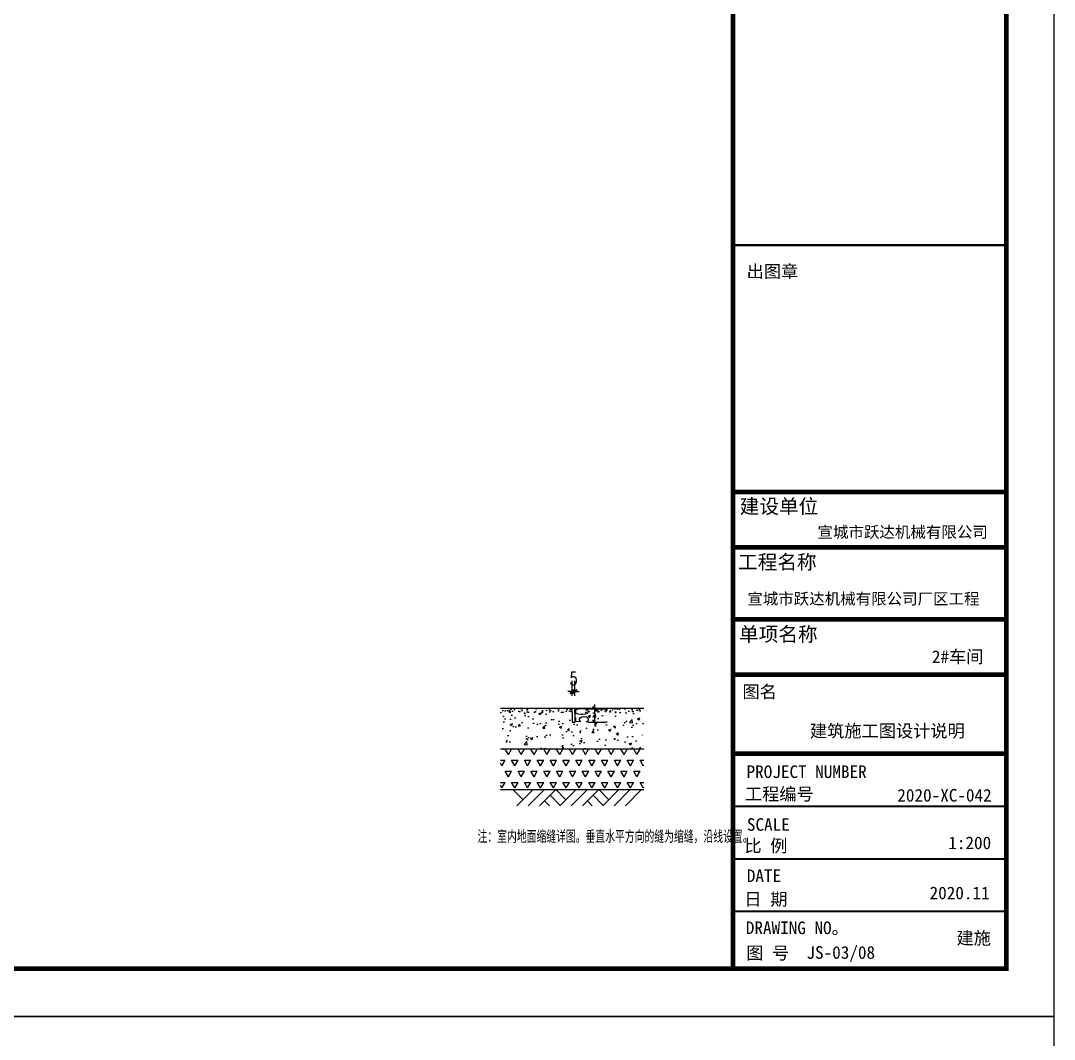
# Model space of a CAD drawing. Extents: x 1680110 to 2520911, y 137232 to 777463.
# Drawn here: x 2437121 to 2480218, y 556282 to 598757 of the extents above; entities that cross this region are included whole.
import ezdxf

# ---------------------------------------------------------------- set-up
doc = ezdxf.new("R2010")
doc.units = 0
doc.header["$LTSCALE"] = 1000
doc.header["$MEASUREMENT"] = 0
for name, color, linetype in [('AXIS', 3, 'Continuous'), ('PUB_TEXT', 7, 'Continuous'), ('PUB_TITLE', 4, 'Continuous'), ('WALL', 9, 'Continuous'), ('图框', 4, 'Continuous'), ('填充', 8, 'Continuous')]:
    doc.layers.add(name, color=color, linetype=linetype)
doc.styles.add('DIM_FONT', font='SIMPLEX', dxfattribs={"width": 0.7, "bigfont": 'GBCBIG'})
doc.styles.add('TSSD_REIN', font='Tssdeng.shx', dxfattribs={"width": 0.7, "bigfont": 'tssdchn.shx'})
doc.styles.add('黑体', font='simhei.ttf')
doc.dimstyles.new('DIMN120', dxfattribs={"dimscale": 1.2, "dimtxt": 300, "dimasz": 100, "dimexe": 250, "dimexo": 300, "dimgap": 150, "dimtad": 1, "dimdec": 0, "dimzin": 0, "dimdsep": 46, "dimtxsty": 'DIM_FONT', "dimblk": 'ARCHTICK', "dimcen": 0.09, "dimclrt": 7, "dimazin": 2, "dimtfac": 1, "dimtdec": 0, "dimtix": 1, "dimtmove": 2, "dimatfit": 3, "dimldrblk": 'ARCHTICK', "dimfxl": 1, "dimtolj": 1, "dimtzin": 0, "dimarcsym": 0})

# ---------------------------------------------------------------- blocks, each defined once
blk = doc.blocks.new('_ArchTick')
at = {"color": 0, "linetype": 'ByBlock', "const_width": 0.4}
blk.add_lwpolyline([(-0.5, -0.5), (0.5, 0.5)], dxfattribs=at)
blk = doc.blocks.new('*D25')
at = {"layer": 'AXIS', "color": 0, "lineweight": -2, "transparency": 16777216}
for p, q in [((904224, 99758), (904716, 99758)), ((904416, 99758), (904416, 99878)), ((904416, 99383), (904416, 99758)), ((904224, 99383), (904716, 99383)), ((904416, 99383), (904416, 99263))]:
    blk.add_line(p, q, dxfattribs=at)
at = {"layer": 'Defpoints', "color": 0, "transparency": 16777216}
for p in [(903864, 99758), (904416, 99758), (903864, 99383)]:
    blk.add_point(p, dxfattribs=at)
at = {"layer": 'AXIS', "color": 0, "lineweight": -2, "transparency": 16777216, "xscale": 120, "yscale": 120, "zscale": 120}
for p, rotation in [((904416, 99758), 270), ((904416, 99383), 90)]:
    blk.add_blockref('_ArchTick', p, dxfattribs=dict(at, rotation=rotation))
at = {"layer": 'AXIS', "color": 7, "transparency": 16777216, "insert": (904056, 99571), "char_height": 360, "attachment_point": 5, "rotation": 90, "style": 'DIM_FONT'}
blk.add_mtext('\\A1;50', dxfattribs=at)
blk = doc.blocks.new('*D26')
at = {"layer": 'AXIS', "color": 0, "lineweight": -2, "transparency": 16777216}
for p, q in [((903789, 100118), (903789, 100533)), ((903864, 100118), (903864, 100533)), ((903789, 100233), (903669, 100233)), ((903789, 100233), (903864, 100233)), ((903864, 100233), (903984, 100233))]:
    blk.add_line(p, q, dxfattribs=at)
at = {"layer": 'Defpoints', "color": 0, "transparency": 16777216}
for p in [(903864, 100233), (903789, 99758), (903864, 99758)]:
    blk.add_point(p, dxfattribs=at)
at = {"layer": 'AXIS', "color": 0, "lineweight": -2, "transparency": 16777216, "xscale": 120, "yscale": 120, "zscale": 120}
blk.add_blockref('_ArchTick', (903789, 100233), dxfattribs=at)
at = {"layer": 'AXIS', "color": 0, "lineweight": -2, "transparency": 16777216, "xscale": 120, "yscale": 120, "zscale": 120, "rotation": 180}
blk.add_blockref('_ArchTick', (903864, 100233), dxfattribs=at)
at = {"layer": 'AXIS', "color": 7, "transparency": 16777216, "insert": (903826, 100593), "char_height": 360, "attachment_point": 5, "style": 'DIM_FONT'}
blk.add_mtext('\\A1;5', dxfattribs=at)
blk = doc.blocks.new('而额为')
at = {"layer": '填充'}
h = blk.add_hatch(dxfattribs=at)
h.set_pattern_fill('AR-CONC', color=256, scale=1.5, style=0)
h.set_pattern_definition([(50, (744852.95, 145392.23), (273.277, -23.90863), [28.575, -314.325]), (355, (744852.95, 145392.23), (-52.86424, 286.58496), [22.86, -251.46]), (100.451, (744875.72, 145390.24), (220.41375, 262.67503), [24.285, -267.135]), (46.1842, (744852.95, 145468.43), (406.61856, -63.0635), [42.8625, -471.4875]), (96.6356, (744886.83, 145463.18), (356.10635, 371.1383), [36.4275, -400.7025]), (351.184, (744852.95, 145468.43), (356.1069, 371.1377), [34.29, -377.19]), (21, (744891.05, 145449.38), (227.42232, -153.39828), [28.575, -314.325]), (326, (744891.05, 145449.38), (92.70304, 276.28195), [22.86, -251.46]), (71.4514, (744910, 145436.6), (320.12474, 122.8843), [24.285, -267.135]), (37.5, (744852.95, 145392.23), (4.632905, 126.83256), [0, -248.412, 0, -255.27, 0, -252.4125]), (7.5, (744852.95, 145392.23), (100.22949, 150.27086), [0, -145.542, 0, -242.697, 0, -96.2025]), (327.5, (744767.98, 145392.23), (203.38589, -8.593116), [0, -95.25, 0, -297.18, 0, -394.335]), (317.5, (744729.88, 145392.23), (222.19377, 38.13974), [0, -123.825, 0, -197.358, 0, -280.035])])
h.paths.add_polyline_path([(901796.1, 99758.3), (901796.1, 99645.8), (903788.5, 99645.8), (903788.5, 99758.3)])
h.paths.add_polyline_path([(905781, 99645.8), (905781, 99758.3), (903863.5, 99758.3), (903863.5, 99645.8)])
h = blk.add_hatch(dxfattribs=at)
h.set_pattern_fill('AR-CONC', color=256, scale=3.75, style=0)
h.set_pattern_definition([(50, (1083412.8, 922269.8), (683.1925, -59.77157), [71.4375, -785.8125]), (355, (1083412.8, 922269.8), (-132.1606, 716.4624), [57.15, -628.65]), (100.451, (1083469.7, 922264.8), (551.0344, 656.6876), [60.7125, -667.8375]), (46.1842, (1083412.8, 922460.3), (1016.5464, -157.6587), [107.1562, -1178.7188]), (96.6356, (1083497.5, 922447.1), (890.2659, 927.8458), [91.0687, -1001.7562]), (351.184, (1083412.8, 922460.3), (890.2673, 927.8442), [85.725, -942.975]), (21, (1083508.03, 922412.66), (568.5558, -383.4957), [71.4375, -785.8125]), (326, (1083508, 922412.66), (231.7576, 690.7049), [57.15, -628.65]), (71.4514, (1083555.4, 922380.7), (800.31184, 307.2107), [60.7125, -667.8375]), (37.5, (1083412.78, 922269.78), (11.58226, 317.081396), [0, -621.03, 0, -638.175, 0, -631.03125]), (7.5, (1083412.78, 922269.78), (250.57373, 375.67716), [0, -363.855, 0, -606.7425, 0, -240.50625]), (327.5, (1083200.37, 922269.78), (508.46473, -21.48279), [0, -238.125, 0, -742.95, 0, -985.8375]), (317.5, (1083105.12, 922269.8), (555.48443, 95.34934), [0, -309.5625, 0, -493.395, 0, -700.0875])])
h.paths.add_polyline_path([(903863.5, 99645.8), (903863.5, 98633.3), (905781, 98633.3), (905781, 98933.7), (905606.7, 98933.7), (905956.6, 99151.2), (905781, 99151.2), (905781, 99645.8)])
h.paths.add_polyline_path([(901796.1, 99645.8), (901796.1, 99151.2), (901971.7, 99151.2), (901621.8, 98933.7), (901796.1, 98933.7), (901796.1, 98633.3), (903788.5, 98633.3), (903788.5, 99645.8)])
h = blk.add_hatch(dxfattribs=at)
h.set_pattern_fill('AR-CONC', color=256, scale=1.5, style=0)
h.set_pattern_definition([(50, (738029.66, 145392.23), (273.277, -23.90863), [28.575, -314.325]), (355, (738029.66, 145392.23), (-52.86424, 286.58496), [22.86, -251.46]), (100.451, (738052.44, 145390.24), (220.41375, 262.67503), [24.285, -267.135]), (46.1842, (738029.66, 145468.43), (406.61856, -63.0635), [42.8625, -471.4875]), (96.6356, (738063.55, 145463.18), (356.10635, 371.1383), [36.4275, -400.7025]), (351.184, (738029.66, 145468.43), (356.1069, 371.1377), [34.29, -377.19]), (21, (738067.76, 145449.38), (227.42232, -153.39828), [28.575, -314.325]), (326, (738067.76, 145449.38), (92.70304, 276.28195), [22.86, -251.46]), (71.4514, (738086.71, 145436.6), (320.12474, 122.8843), [24.285, -267.135]), (37.5, (738029.66, 145392.23), (4.632905, 126.83256), [0, -248.412, 0, -255.27, 0, -252.4125]), (7.5, (738029.66, 145392.23), (100.22949, 150.27086), [0, -145.542, 0, -242.697, 0, -96.2025]), (327.5, (737944.7, 145392.23), (203.38589, -8.593116), [0, -95.25, 0, -297.18, 0, -394.335]), (317.5, (737906.6, 145392.23), (222.19377, 38.13974), [0, -123.825, 0, -197.358, 0, -280.035])])
h.paths.add_polyline_path([(903788.5, 98633.3), (903863.5, 98633.3), (903863.5, 99383.3), (903788.5, 99383.3)])
h = blk.add_hatch(dxfattribs=at)
h.set_pattern_fill('TRIANG', color=256, scale=37.5, style=0)
h.set_pattern_definition([(60, (1083412.78, 922269.78), (-178.59369, 309.33341), [178.59375, -178.59375]), (120, (1083412.78, 922269.78), (-357.18744, 4e-05), [178.59375, -178.59375]), (0, (1083323.48, 922424.45), (178.59375, 309.33337), [178.59375, -178.59375])])
h.paths.add_polyline_path([(901796.1, 98633.3), (901796.1, 97508.3), (903972.5, 97508.3), (905781, 97508.3), (905781, 98633.3)])
at = {"layer": 'WALL'}
for p, q in [((905781, 99758.3), (901796.1, 99758.3)), ((903788.5, 99645.8), (903788.5, 99383.3)), ((903863.5, 99645.8), (903863.5, 99383.3)), ((905781, 98633.3), (901796.1, 98633.3)), ((901796.1, 97508.3), (905781, 97508.3))]:
    blk.add_line(p, q, dxfattribs=at)
at = {"layer": '填充'}
for p, q in [((903788.5, 99645.8), (903788.5, 99758.3)), ((903863.5, 99645.8), (903863.5, 99758.3)), ((903788.5, 99383.3), (903863.5, 99383.3)), ((902141.3, 97508.3), (902422.6, 97227)), ((902253.8, 97058.3), (902703.8, 97508.3)), ((902568.8, 97058.3), (903018.8, 97508.3)), ((902883.8, 97058.3), (903333.8, 97508.3)), ((903333.8, 97508.3), (903615.1, 97227)), ((903446.3, 97058.3), (903896.3, 97508.3)), ((903761.3, 97058.3), (904211.3, 97508.3)), ((904076.3, 97058.3), (904526.3, 97508.3)), ((904526.3, 97508.3), (904807.6, 97227)), ((904638.8, 97058.3), (905088.8, 97508.3)), ((904953.8, 97058.3), (905403.8, 97508.3)), ((905268.8, 97058.3), (905718.8, 97508.3)), ((903018.8, 97193.3), (903153.8, 97058.3)), ((903176.3, 97350.8), (903457.6, 97069.5)), ((904211.3, 97193.3), (904346.3, 97058.3)), ((904368.8, 97350.8), (904650.1, 97069.5))]:
    blk.add_line(p, q, dxfattribs=at)
at = {"layer": 'PUB_TEXT', "style": 'TSSD_REIN', "width": 0.6}
blk.add_text('注：室内地面缩缝详图。垂直水平方向的缝为缩缝，沿线设置。', height=350, dxfattribs=at).set_placement((901157, 96023.1))
at = {"layer": 'AXIS'}
for p1, distance, text, picture, middle in [((903788.5, 99758.3), 474.4, '5', '*D26', (903826, 100592.7)), ((903863.5, 99383.3), -552.8, '50', '*D25', (904056.3, 99570.8))]:
    dim = blk.add_aligned_dim(p1=p1, p2=(903863.5, 99758.3), distance=distance, text=text, dimstyle='DIMN120', dxfattribs=at)
    dim.commit()
    dim.dimension.update_dxf_attribs({"geometry": picture, "text_midpoint": middle})

msp = doc.modelspace()

# ---------------------------------------------------------------- linework, layer by layer
for p, q in [((2466818.2, 579100.3), (2478016.1, 579100.3)), ((2466818.2, 576800.4), (2478019.8, 576800.4)), ((2466818.2, 573791.9), (2478059.8, 573791.9)), ((2466818.2, 571491.9), (2478059.8, 571491.9))]:
    msp.add_line(p, q)
at = {"layer": 'PUB_TEXT'}
msp.add_line((2466818.2, 569850.2), (2466818.2, 581864.1), dxfattribs=at)
at = {"layer": 'PUB_TITLE'}
for points in [[(2361418.2, 557232.4), (2480218.2, 557232.4), (2480218.2, 641232.4), (2361418.2, 641232.4)], [(2361418.2, 473232.4), (2480218.2, 473232.4), (2480218.2, 557232.4), (2361418.2, 557232.4)]]:
    msp.add_lwpolyline(points, close=True, dxfattribs=at)
at = {"layer": 'PUB_TITLE', "const_width": 200}
msp.add_lwpolyline([(2366418.2, 559232.4), (2478218.2, 559232.4), (2478218.2, 639232.4), (2366418.2, 639232.4)], close=True, dxfattribs=at)
at = {"layer": '图框', "color": 4}
msp.add_line((2466818.2, 639232.4), (2466818.2, 559232.4), dxfattribs=at)
at = {"layer": '图框', "color": 0}
for p, q in [((2466818.2, 579100.3), (2478174.5, 579100.3)), ((2466818.2, 568191.7), (2478218.2, 568191.7))]:
    msp.add_line(p, q, dxfattribs=at)
at = {"layer": '图框', "color": 4}
for points, const_width in [([(2466818.2, 639232.4), (2466818.2, 559232.4)], 197.2), ([(2466818.2, 579100.3), (2478174.5, 579100.3)], 199.2), ([(2466818.2, 576800.4), (2478178.2, 576800.4)], 199.2), ([(2466818.2, 573791.9), (2478218.2, 573791.9)], 199.2), ([(2466818.2, 571491.9), (2478218.2, 571491.9)], 199.2), ([(2466818.2, 568191.7), (2478218.2, 568191.7)], 199.2), ([(2466818.2, 565994), (2478218.2, 565994)], 80.7), ([(2466818.2, 563800), (2478218.2, 563800)], 80.7), ([(2466818.2, 561622.8), (2478218.2, 561622.8)], 80.7)]:
    msp.add_lwpolyline(points, dxfattribs=dict(at, const_width=const_width))
at = {"layer": '图框', "color": 4, "const_width": 197.2}
msp.add_lwpolyline([(2466818.2, 639232.4), (2478218.2, 639232.4), (2478218.2, 559232.4), (2466818.2, 559232.4)], close=True, dxfattribs=at)
at = {"layer": '图框', "color": 0}
for points, const_width in [([(2466818.2, 589397.2), (2478218.2, 589397.2)], 100), ([(2466818.2, 579100.3), (2478174.5, 579100.3)], 80.7), ([(2466818.2, 568191.7), (2478218.2, 568191.7)], 80.7)]:
    msp.add_lwpolyline(points, dxfattribs=dict(at, const_width=const_width))

# ---------------------------------------------------------------- block references
at = {"xscale": 1.5, "yscale": 1.5, "zscale": 1.5}
msp.add_blockref('而额为', (1104433.5, 420432.8), dxfattribs=at)

# ---------------------------------------------------------------- texts
at = {"layer": 'PUB_TEXT', "style": '黑体'}
for s, height, p in [('宣城市跃达机械有限公司', 473.299, (2470343.9, 577196.9)), ('宣城市跃达机械有限公司厂区工程', 473.299, (2467415.6, 574416.3)), ('2#车间', 525.89, (2475113.6, 571975)), ('建筑施工图设计说明', 525.89, (2470028, 568880.8, 0)), ('2020-XC-042', 525.888, (2473671.7, 566195.2)), ('1:200', 525.89, (2475796.7, 564212.5)), ('2020.11', 525.89, (2475017.3, 562123.8)), ('建施', 525.89, (2476141, 560242.4)), ('JS-03/08', 525.89, (2469883.3, 559640.9))]:
    msp.add_text(s, height=height, dxfattribs=at).set_placement(p)
at = {"layer": '图框', "color": 4, "style": '黑体'}
for s, height, p in [('出图章', 525.89, (2467390.1, 588036.3)), ('建设单位', 600, (2467100.4, 578207.5)), ('工程名称', 600, (2467034, 575883.6)), ('单项名称', 600, (2467074, 572875.1)), ('图名', 525.89, (2467212.5, 570510.9)), ('工程编号', 525.89, (2467315.4, 566248)), ('SCALE', 525.89, (2467399.2, 564977)), ('比 例', 525.89, (2467297.7, 564091.1)), ('DATE', 525.89, (2467396.4, 562839.8)), ('日 期', 525.89, (2467297.7, 561865.5)), ('DRAWING NO。', 525.888, (2467355, 560670.4)), ('图 号', 525.89, (2467372.4, 559620.2))]:
    msp.add_text(s, height=height, dxfattribs=at).set_placement(p)
at = {"layer": '图框', "color": 0, "style": '黑体'}
msp.add_text('PROJECT NUMBER', height=525.888, dxfattribs=at).set_placement((2467386.3, 567177.6))

doc.saveas('drawing.dxf')
